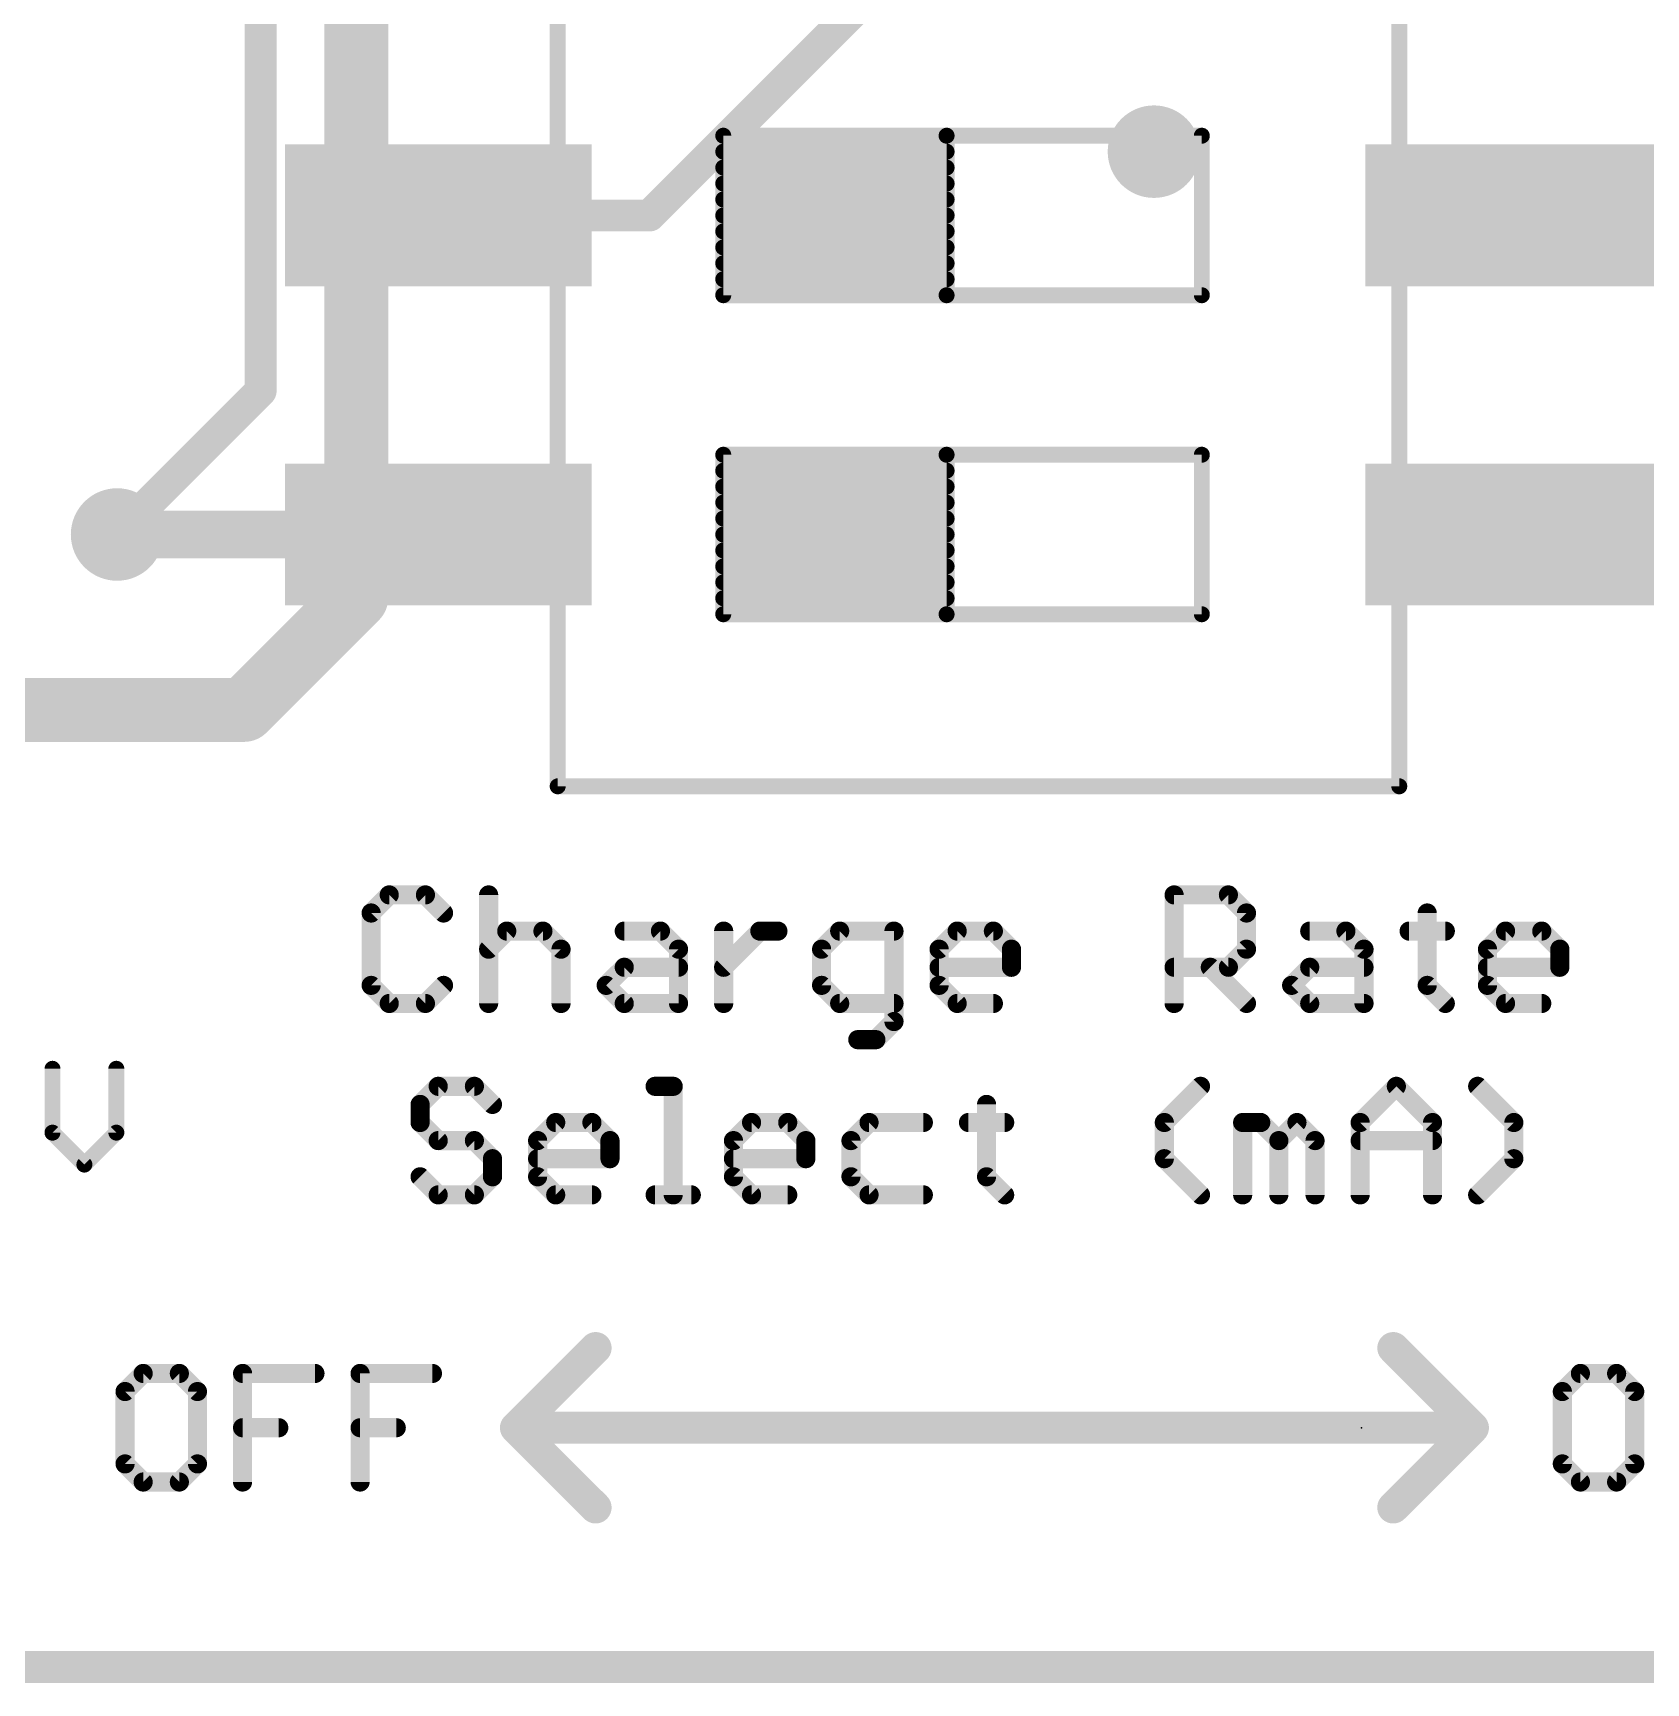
# Model space of a CAD drawing. Extents: x -33 to 74, y -21 to 38.
# Drawn here: x 5.05 to 17.89, y -0.13 to 13.01 of the extents above; entities that cross this region are included whole.
import ezdxf

# ---------------------------------------------------------------- set-up
doc = ezdxf.new("R2010")
doc.units = 0
for name, color, linetype in [('1', 12, 'CONTINUOUS'), ('16', 132, 'CONTINUOUS'), ('18', 110, 'CONTINUOUS'), ('20', 53, 'CONTINUOUS'), ('21', 41, 'CONTINUOUS'), ('24', 53, 'CONTINUOUS'), ('51', 53, 'CONTINUOUS')]:
    doc.layers.add(name, color=color, linetype=linetype)

# ---------------------------------------------------------------- blocks, each defined once
blk = doc.blocks.new('RECT')
blk.add_solid([(-0.5, -0.5), (0.5, -0.5), (-0.5, 0.5), (0.5, 0.5)])
blk = doc.blocks.new('ROUNDV')
at = {"const_width": 0.5}
blk.add_lwpolyline([(0, -0.25, 1), (0, 0.25, 1), (0, -0.25)], format="xyb", dxfattribs=at)

msp = doc.modelspace()

# ---------------------------------------------------------------- linework, layer by layer
at = {"layer": '1'}
for points, const_width in [([(9.9548, 11.557), (12.573, 14.1752)], 0.254), ([(8.273, 11.557), (9.9548, 11.557)], 0.254), ([(5.715, 9.017), (8.273, 9.017)], 0.381), ([(31.75, 0), (0, 0)], 0.254)]:
    msp.add_lwpolyline(points, dxfattribs=dict(at, const_width=const_width))
for points, const_width in [([(8.273, 11.6205, 1), (8.273, 11.4935)], 0.127), ([(9.9099, 11.6019, 1), (9.9997, 11.5121)], 0.127), ([(9.9548, 11.4935, 1), (9.9548, 11.6205)], 0.127), ([(5.715, 9.1123, 1), (5.715, 8.9218)], 0.1905), ([(8.273, 8.9218, 1), (8.273, 9.1123)], 0.1905)]:
    msp.add_lwpolyline(points, format="xyb", dxfattribs=dict(at, const_width=const_width))
at = {"layer": '16'}
for points, const_width in [([(7.62, 8.5143), (7.62, 28.575)], 0.508), ([(6.858, 23.0007), (6.858, 10.16)], 0.254), ([(6.858, 10.16), (5.715, 9.017)], 0.254), ([(7.62, 8.5143), (6.7257, 7.62)], 0.508), ([(6.7257, 7.62), (1.27, 7.62)], 0.508), ([(31.75, 0), (0, 0)], 0.254)]:
    msp.add_lwpolyline(points, dxfattribs=dict(at, const_width=const_width))
for points, const_width in [([(6.9029, 10.1151, 1), (6.8131, 10.2049)], 0.127), ([(6.7945, 10.16, 1), (6.9215, 10.16)], 0.127), ([(5.6701, 9.0619, 1), (5.7599, 8.9721)], 0.127), ([(7.7098, 8.4245, 1), (7.5302, 8.6041)], 0.254), ([(7.493, 8.5143, 1), (7.747, 8.5143)], 0.254), ([(6.6359, 7.7098, 1), (6.8155, 7.5302)], 0.254), ([(6.7257, 7.493, 1), (6.7257, 7.747)], 0.254)]:
    msp.add_lwpolyline(points, format="xyb", dxfattribs=dict(at, const_width=const_width))
at = {"layer": '20', "const_width": 0.2032}
msp.add_lwpolyline([(0, 0), (31.75, 0)], dxfattribs=at)
at = {"layer": '21'}
for points, const_width in [([(7.8818, 6.1475), (7.7377, 6.0035)], 0.1524), ([(8.1699, 6.1475), (7.8818, 6.1475)], 0.1524), ([(8.314, 6.0035), (8.1699, 6.1475)], 0.1524), ([(8.6732, 6.1475), (8.6732, 5.2832)], 0.1524), ([(14.1304, 5.2832), (14.1304, 6.1475)], 0.1524), ([(14.1304, 6.1475), (14.5626, 6.1475)], 0.1524), ([(14.5626, 6.1475), (14.7067, 6.0035)], 0.1524), ([(7.7377, 6.0035), (7.7377, 5.4273)], 0.1524), ([(14.7067, 6.0035), (14.7067, 5.7154)], 0.1524), ([(16.1455, 6.0035), (16.1455, 5.4273)], 0.1524), ([(8.6732, 5.7154), (8.8173, 5.8594)], 0.1524), ([(8.8173, 5.8594), (9.1054, 5.8594)], 0.1524), ([(9.1054, 5.8594), (9.2495, 5.7154)], 0.1524), ([(9.7528, 5.8594), (10.0409, 5.8594)], 0.1524), ([(10.0409, 5.8594), (10.185, 5.7154)], 0.1524), ([(10.5443, 5.2832), (10.5443, 5.8594)], 0.1524), ([(10.5443, 5.5713), (10.8324, 5.8594)], 0.1524), ([(10.8324, 5.8594), (10.9764, 5.8594)], 0.1524), ([(11.4679, 5.8594), (11.3239, 5.7154)], 0.1524), ([(11.9001, 5.8594), (11.4679, 5.8594)], 0.1524), ([(11.9001, 5.1391), (11.9001, 5.8594)], 0.1524), ([(12.2594, 5.7154), (12.4035, 5.8594)], 0.1524), ([(12.4035, 5.8594), (12.6916, 5.8594)], 0.1524), ([(12.6916, 5.8594), (12.8356, 5.7154)], 0.1524), ([(15.21, 5.8594), (15.4981, 5.8594)], 0.1524), ([(15.4981, 5.8594), (15.6422, 5.7154)], 0.1524), ([(16.0015, 5.8594), (16.2896, 5.8594)], 0.1524), ([(16.6252, 5.7154), (16.7692, 5.8594)], 0.1524), ([(16.7692, 5.8594), (17.0573, 5.8594)], 0.1524), ([(17.0573, 5.8594), (17.2014, 5.7154)], 0.1524), ([(9.2495, 5.7154), (9.2495, 5.2832)], 0.1524), ([(10.185, 5.7154), (10.185, 5.2832)], 0.1524), ([(11.3239, 5.7154), (11.3239, 5.4273)], 0.1524), ([(12.2594, 5.4273), (12.2594, 5.7154)], 0.1524), ([(12.8356, 5.7154), (12.8356, 5.5713)], 0.1524), ([(14.7067, 5.7154), (14.5626, 5.5713)], 0.1524), ([(15.6422, 5.7154), (15.6422, 5.2832)], 0.1524), ([(16.6252, 5.4273), (16.6252, 5.7154)], 0.1524), ([(17.2014, 5.7154), (17.2014, 5.5713)], 0.1524), ([(9.6088, 5.4273), (9.7528, 5.5713)], 0.1524), ([(9.7528, 5.5713), (10.185, 5.5713)], 0.1524), ([(12.8356, 5.5713), (12.2594, 5.5713)], 0.1524), ([(14.5626, 5.5713), (14.1304, 5.5713)], 0.1524), ([(14.4185, 5.5713), (14.7067, 5.2832)], 0.1524), ([(15.066, 5.4273), (15.21, 5.5713)], 0.1524), ([(15.21, 5.5713), (15.6422, 5.5713)], 0.1524), ([(17.2014, 5.5713), (16.6252, 5.5713)], 0.1524), ([(7.7377, 5.4273), (7.8818, 5.2832)], 0.1524), ([(8.1699, 5.2832), (8.314, 5.4273)], 0.1524), ([(9.7528, 5.2832), (9.6088, 5.4273)], 0.1524), ([(11.3239, 5.4273), (11.4679, 5.2832)], 0.1524), ([(12.4035, 5.2832), (12.2594, 5.4273)], 0.1524), ([(15.21, 5.2832), (15.066, 5.4273)], 0.1524), ([(16.1455, 5.4273), (16.2896, 5.2832)], 0.1524), ([(16.7692, 5.2832), (16.6252, 5.4273)], 0.1524), ([(7.8818, 5.2832), (8.1699, 5.2832)], 0.1524), ([(10.185, 5.2832), (9.7528, 5.2832)], 0.1524), ([(11.4679, 5.2832), (11.9001, 5.2832)], 0.1524), ([(12.6916, 5.2832), (12.4035, 5.2832)], 0.1524), ([(15.6422, 5.2832), (15.21, 5.2832)], 0.1524), ([(17.0573, 5.2832), (16.7692, 5.2832)], 0.1524), ([(11.756, 4.9951), (11.9001, 5.1391)], 0.1524), ([(11.612, 4.9951), (11.756, 4.9951)], 0.1524), ([(5.2007, 4.7632), (5.2007, 4.2547)], 0.127), ([(5.7091, 4.2547), (5.7091, 4.7632)], 0.127), ([(8.2716, 4.6235), (8.1275, 4.4795)], 0.1524), ([(8.5597, 4.6235), (8.2716, 4.6235)], 0.1524), ([(8.7038, 4.4795), (8.5597, 4.6235)], 0.1524), ([(9.9986, 4.6235), (10.1426, 4.6235)], 0.1524), ([(10.1426, 4.6235), (10.1426, 3.7592)], 0.1524), ([(14.0525, 4.3354), (14.3406, 4.6235)], 0.1524), ([(15.6117, 4.3354), (15.8998, 4.6235)], 0.1524), ([(15.8998, 4.6235), (16.1879, 4.3354)], 0.1524), ([(16.8353, 4.3354), (16.5472, 4.6235)], 0.1524), ([(8.1275, 4.4795), (8.1275, 4.3354)], 0.1524), ([(12.6373, 4.4795), (12.6373, 3.9033)], 0.1524), ([(8.1275, 4.3354), (8.2716, 4.1914)], 0.1524), ([(9.063, 4.1914), (9.2071, 4.3354)], 0.1524), ([(9.2071, 4.3354), (9.4952, 4.3354)], 0.1524), ([(9.4952, 4.3354), (9.6393, 4.1914)], 0.1524), ([(10.6222, 4.1914), (10.7663, 4.3354)], 0.1524), ([(10.7663, 4.3354), (11.0544, 4.3354)], 0.1524), ([(11.0544, 4.3354), (11.1985, 4.1914)], 0.1524), ([(11.7018, 4.3354), (11.5578, 4.1914)], 0.1524), ([(12.134, 4.3354), (11.7018, 4.3354)], 0.1524), ([(12.4933, 4.3354), (12.7814, 4.3354)], 0.1524), ([(14.0525, 4.0473), (14.0525, 4.3354)], 0.1524), ([(14.6762, 3.7592), (14.6762, 4.3354)], 0.1524), ([(14.6762, 4.3354), (14.8202, 4.3354)], 0.1524), ([(14.8202, 4.3354), (14.9643, 4.1914)], 0.1524), ([(14.9643, 4.1914), (15.1083, 4.3354)], 0.1524), ([(15.1083, 4.3354), (15.2524, 4.1914)], 0.1524), ([(15.6117, 3.7592), (15.6117, 4.3354)], 0.1524), ([(16.1879, 4.3354), (16.1879, 3.7592)], 0.1524), ([(16.8353, 4.0473), (16.8353, 4.3354)], 0.1524), ([(5.2007, 4.2547), (5.4549, 4.0005)], 0.127), ([(5.4549, 4.0005), (5.7091, 4.2547)], 0.127), ([(8.2716, 4.1914), (8.5597, 4.1914)], 0.1524), ([(8.5597, 4.1914), (8.7038, 4.0473)], 0.1524), ([(9.063, 3.9033), (9.063, 4.1914)], 0.1524), ([(9.6393, 4.1914), (9.6393, 4.0473)], 0.1524), ([(10.6222, 3.9033), (10.6222, 4.1914)], 0.1524), ([(11.1985, 4.1914), (11.1985, 4.0473)], 0.1524), ([(11.5578, 4.1914), (11.5578, 3.9033)], 0.1524), ([(14.9643, 4.1914), (14.9643, 3.7592)], 0.1524), ([(15.2524, 4.1914), (15.2524, 3.7592)], 0.1524), ([(15.6117, 4.1914), (16.1879, 4.1914)], 0.1524), ([(8.7038, 4.0473), (8.7038, 3.9033)], 0.1524), ([(9.6393, 4.0473), (9.063, 4.0473)], 0.1524), ([(11.1985, 4.0473), (10.6222, 4.0473)], 0.1524), ([(14.3406, 3.7592), (14.0525, 4.0473)], 0.1524), ([(16.5472, 3.7592), (16.8353, 4.0473)], 0.1524), ([(8.2716, 3.7592), (8.1275, 3.9033)], 0.1524), ([(8.7038, 3.9033), (8.5597, 3.7592)], 0.1524), ([(9.2071, 3.7592), (9.063, 3.9033)], 0.1524), ([(10.7663, 3.7592), (10.6222, 3.9033)], 0.1524), ([(11.5578, 3.9033), (11.7018, 3.7592)], 0.1524), ([(12.6373, 3.9033), (12.7814, 3.7592)], 0.1524), ([(8.5597, 3.7592), (8.2716, 3.7592)], 0.1524), ([(9.4952, 3.7592), (9.2071, 3.7592)], 0.1524), ([(9.9986, 3.7592), (10.2867, 3.7592)], 0.1524), ([(11.0544, 3.7592), (10.7663, 3.7592)], 0.1524), ([(11.7018, 3.7592), (12.134, 3.7592)], 0.1524), ([(8.89, 1.905), (9.525, 2.54)], 0.254), ([(16.51, 1.905), (15.875, 2.54)], 0.254), ([(5.9227, 2.3375), (5.7786, 2.1935)], 0.1524), ([(6.2108, 2.3375), (5.9227, 2.3375)], 0.1524), ([(6.3549, 2.1935), (6.2108, 2.3375)], 0.1524), ([(6.7142, 1.4732), (6.7142, 2.3375)], 0.1524), ([(6.7142, 2.3375), (7.2904, 2.3375)], 0.1524), ([(7.6497, 1.4732), (7.6497, 2.3375)], 0.1524), ([(7.6497, 2.3375), (8.2259, 2.3375)], 0.1524), ([(17.3653, 2.3375), (17.2212, 2.1935)], 0.1524), ([(17.6534, 2.3375), (17.3653, 2.3375)], 0.1524), ([(17.7974, 2.1935), (17.6534, 2.3375)], 0.1524), ([(5.7786, 2.1935), (5.7786, 1.6173)], 0.1524), ([(6.3549, 1.6173), (6.3549, 2.1935)], 0.1524), ([(17.2212, 2.1935), (17.2212, 1.6173)], 0.1524), ([(17.7974, 1.6173), (17.7974, 2.1935)], 0.1524), ([(6.7142, 1.9054), (7.0023, 1.9054)], 0.1524), ([(7.6497, 1.9054), (7.9378, 1.9054)], 0.1524), ([(8.89, 1.905), (16.51, 1.905)], 0.254), ([(8.89, 1.905), (9.525, 1.27)], 0.254), ([(16.51, 1.905), (15.875, 1.27)], 0.254), ([(5.7786, 1.6173), (5.9227, 1.4732)], 0.1524), ([(6.2108, 1.4732), (6.3549, 1.6173)], 0.1524), ([(17.2212, 1.6173), (17.3653, 1.4732)], 0.1524), ([(17.6534, 1.4732), (17.7974, 1.6173)], 0.1524), ([(5.9227, 1.4732), (6.2108, 1.4732)], 0.1524), ([(17.3653, 1.4732), (17.6534, 1.4732)], 0.1524)]:
    msp.add_lwpolyline(points, dxfattribs=dict(at, const_width=const_width))
for points, const_width in [([(7.8818, 6.1856, 1), (7.8818, 6.1094)], 0.0762), ([(7.9087, 6.1206, 1), (7.8548, 6.1745)], 0.0762), ([(8.1968, 6.1745, 1), (8.143, 6.1206)], 0.0762), ([(8.1699, 6.1094, 1), (8.1699, 6.1856)], 0.0762), ([(8.7113, 6.1475, 1), (8.6351, 6.1475)], 0.0762), ([(14.1685, 6.1475, 1), (14.0923, 6.1475)], 0.0762), ([(14.1304, 6.1856, 1), (14.1304, 6.1094)], 0.0762), ([(14.5895, 6.1745, 1), (14.5357, 6.1206)], 0.0762), ([(14.5626, 6.1094, 1), (14.5626, 6.1856)], 0.0762), ([(7.7758, 6.0035, 1), (7.6996, 6.0035)], 0.0762), ([(7.7108, 6.0304, 1), (7.7647, 5.9765)], 0.0762), ([(8.287, 5.9765, 1), (8.3409, 6.0304)], 0.0762), ([(14.7448, 6.0035, 1), (14.6686, 6.0035)], 0.0762), ([(14.6797, 5.9765, 1), (14.7336, 6.0304)], 0.0762), ([(16.1836, 6.0035, 1), (16.1074, 6.0035)], 0.0762), ([(8.8173, 5.8975, 1), (8.8173, 5.8213)], 0.0762), ([(8.8442, 5.8325, 1), (8.7904, 5.8864)], 0.0762), ([(9.1324, 5.8864, 1), (9.0785, 5.8325)], 0.0762), ([(9.1054, 5.8213, 1), (9.1054, 5.8975)], 0.0762), ([(9.7528, 5.8975, 1), (9.7528, 5.8213)], 0.0762), ([(10.0679, 5.8864, 1), (10.014, 5.8325)], 0.0762), ([(10.0409, 5.8213, 1), (10.0409, 5.8975)], 0.0762), ([(10.5824, 5.8594, 1), (10.5062, 5.8594)], 0.0762), ([(10.8324, 5.8975, 1), (10.8324, 5.8213)], 0.0762), ([(10.8593, 5.8325, 1), (10.8055, 5.8864)], 0.0762), ([(10.9764, 5.8213, 1), (10.9764, 5.8975)], 0.0762), ([(11.4679, 5.8975, 1), (11.4679, 5.8213)], 0.0762), ([(11.4949, 5.8325, 1), (11.441, 5.8864)], 0.0762), ([(11.9382, 5.8594, 1), (11.862, 5.8594)], 0.0762), ([(11.9001, 5.8213, 1), (11.9001, 5.8975)], 0.0762), ([(12.4035, 5.8975, 1), (12.4035, 5.8213)], 0.0762), ([(12.4304, 5.8325, 1), (12.3765, 5.8864)], 0.0762), ([(12.7185, 5.8864, 1), (12.6646, 5.8325)], 0.0762), ([(12.6916, 5.8213, 1), (12.6916, 5.8975)], 0.0762), ([(15.21, 5.8975, 1), (15.21, 5.8213)], 0.0762), ([(15.5251, 5.8864, 1), (15.4712, 5.8325)], 0.0762), ([(15.4981, 5.8213, 1), (15.4981, 5.8975)], 0.0762), ([(16.0015, 5.8975, 1), (16.0015, 5.8213)], 0.0762), ([(16.2896, 5.8213, 1), (16.2896, 5.8975)], 0.0762), ([(16.7692, 5.8975, 1), (16.7692, 5.8213)], 0.0762), ([(16.7961, 5.8325, 1), (16.7423, 5.8864)], 0.0762), ([(17.0843, 5.8864, 1), (17.0304, 5.8325)], 0.0762), ([(17.0573, 5.8213, 1), (17.0573, 5.8975)], 0.0762), ([(8.6463, 5.7423, 1), (8.7002, 5.6884)], 0.0762), ([(9.2876, 5.7154, 1), (9.2114, 5.7154)], 0.0762), ([(9.2225, 5.6884, 1), (9.2764, 5.7423)], 0.0762), ([(10.2231, 5.7154, 1), (10.1469, 5.7154)], 0.0762), ([(10.158, 5.6884, 1), (10.2119, 5.7423)], 0.0762), ([(11.2969, 5.7423, 1), (11.3508, 5.6884)], 0.0762), ([(11.362, 5.7154, 1), (11.2858, 5.7154)], 0.0762), ([(12.2975, 5.7154, 1), (12.2213, 5.7154)], 0.0762), ([(12.2325, 5.7423, 1), (12.2863, 5.6884)], 0.0762), ([(12.8737, 5.7154, 1), (12.7975, 5.7154)], 0.0762), ([(12.8087, 5.6884, 1), (12.8626, 5.7423)], 0.0762), ([(14.7336, 5.6884, 1), (14.6797, 5.7423)], 0.0762), ([(15.6803, 5.7154, 1), (15.6041, 5.7154)], 0.0762), ([(15.6152, 5.6884, 1), (15.6691, 5.7423)], 0.0762), ([(16.5982, 5.7423, 1), (16.6521, 5.6884)], 0.0762), ([(16.6633, 5.7154, 1), (16.5871, 5.7154)], 0.0762), ([(17.2395, 5.7154, 1), (17.1633, 5.7154)], 0.0762), ([(17.1744, 5.6884, 1), (17.2283, 5.7423)], 0.0762), ([(14.6686, 5.7154, 1), (14.7448, 5.7154)], 0.0762), ([(9.7528, 5.6094, 1), (9.7528, 5.5332)], 0.0762), ([(9.7798, 5.5444, 1), (9.7259, 5.5983)], 0.0762), ([(10.185, 5.5332, 1), (10.185, 5.6094)], 0.0762), ([(10.5173, 5.5983, 1), (10.5712, 5.5444)], 0.0762), ([(12.2594, 5.6094, 1), (12.2594, 5.5332)], 0.0762), ([(12.7975, 5.5713, 1), (12.8737, 5.5713)], 0.0762), ([(12.8356, 5.5332, 1), (12.8356, 5.6094)], 0.0762), ([(14.1304, 5.6094, 1), (14.1304, 5.5332)], 0.0762), ([(14.4455, 5.5983, 1), (14.3916, 5.5444)], 0.0762), ([(14.5357, 5.5983, 1), (14.5895, 5.5444)], 0.0762), ([(14.5626, 5.5332, 1), (14.5626, 5.6094)], 0.0762), ([(15.21, 5.6094, 1), (15.21, 5.5332)], 0.0762), ([(15.237, 5.5444, 1), (15.1831, 5.5983)], 0.0762), ([(15.6422, 5.5332, 1), (15.6422, 5.6094)], 0.0762), ([(16.6252, 5.6094, 1), (16.6252, 5.5332)], 0.0762), ([(17.1633, 5.5713, 1), (17.2395, 5.5713)], 0.0762), ([(17.2014, 5.5332, 1), (17.2014, 5.6094)], 0.0762), ([(7.7647, 5.4542, 1), (7.7108, 5.4003)], 0.0762), ([(7.6996, 5.4273, 1), (7.7758, 5.4273)], 0.0762), ([(8.3409, 5.4003, 1), (8.287, 5.4542)], 0.0762), ([(9.6357, 5.4542, 1), (9.5818, 5.4003)], 0.0762), ([(9.5818, 5.4542, 1), (9.6357, 5.4003)], 0.0762), ([(11.3508, 5.4542, 1), (11.2969, 5.4003)], 0.0762), ([(11.2858, 5.4273, 1), (11.362, 5.4273)], 0.0762), ([(12.2863, 5.4542, 1), (12.2325, 5.4003)], 0.0762), ([(12.2213, 5.4273, 1), (12.2975, 5.4273)], 0.0762), ([(15.0929, 5.4542, 1), (15.039, 5.4003)], 0.0762), ([(15.039, 5.4542, 1), (15.0929, 5.4003)], 0.0762), ([(16.1725, 5.4542, 1), (16.1186, 5.4003)], 0.0762), ([(16.1074, 5.4273, 1), (16.1836, 5.4273)], 0.0762), ([(16.6521, 5.4542, 1), (16.5982, 5.4003)], 0.0762), ([(16.5871, 5.4273, 1), (16.6633, 5.4273)], 0.0762), ([(7.8818, 5.3213, 1), (7.8818, 5.2451)], 0.0762), ([(7.8548, 5.2563, 1), (7.9087, 5.3101)], 0.0762), ([(8.143, 5.3101, 1), (8.1968, 5.2563)], 0.0762), ([(8.1699, 5.2451, 1), (8.1699, 5.3213)], 0.0762), ([(8.6351, 5.2832, 1), (8.7113, 5.2832)], 0.0762), ([(9.2114, 5.2832, 1), (9.2876, 5.2832)], 0.0762), ([(9.7528, 5.3213, 1), (9.7528, 5.2451)], 0.0762), ([(9.7259, 5.2563, 1), (9.7798, 5.3101)], 0.0762), ([(10.1469, 5.2832, 1), (10.2231, 5.2832)], 0.0762), ([(10.185, 5.2451, 1), (10.185, 5.3213)], 0.0762), ([(10.5062, 5.2832, 1), (10.5824, 5.2832)], 0.0762), ([(11.4679, 5.3213, 1), (11.4679, 5.2451)], 0.0762), ([(11.441, 5.2563, 1), (11.4949, 5.3101)], 0.0762), ([(11.9001, 5.2451, 1), (11.9001, 5.3213)], 0.0762), ([(12.4035, 5.3213, 1), (12.4035, 5.2451)], 0.0762), ([(12.3765, 5.2563, 1), (12.4304, 5.3101)], 0.0762), ([(12.6916, 5.2451, 1), (12.6916, 5.3213)], 0.0762), ([(14.0923, 5.2832, 1), (14.1685, 5.2832)], 0.0762), ([(14.6797, 5.2563, 1), (14.7336, 5.3101)], 0.0762), ([(15.21, 5.3213, 1), (15.21, 5.2451)], 0.0762), ([(15.1831, 5.2563, 1), (15.237, 5.3101)], 0.0762), ([(15.6041, 5.2832, 1), (15.6803, 5.2832)], 0.0762), ([(15.6422, 5.2451, 1), (15.6422, 5.3213)], 0.0762), ([(16.2626, 5.2563, 1), (16.3165, 5.3101)], 0.0762), ([(16.7692, 5.3213, 1), (16.7692, 5.2451)], 0.0762), ([(16.7423, 5.2563, 1), (16.7961, 5.3101)], 0.0762), ([(17.0573, 5.2451, 1), (17.0573, 5.3213)], 0.0762), ([(11.862, 5.1391, 1), (11.9382, 5.1391)], 0.0762), ([(11.927, 5.1122, 1), (11.8732, 5.1661)], 0.0762), ([(11.612, 5.0332, 1), (11.612, 4.957)], 0.0762), ([(11.7291, 5.022, 1), (11.783, 4.9681)], 0.0762), ([(11.756, 4.957, 1), (11.756, 5.0332)], 0.0762), ([(5.2324, 4.7632, 1), (5.1689, 4.7632)], 0.0635), ([(5.7409, 4.7632, 1), (5.6774, 4.7632)], 0.0635), ([(8.2716, 4.6616, 1), (8.2716, 4.5854)], 0.0762), ([(8.2985, 4.5966, 1), (8.2446, 4.6505)], 0.0762), ([(8.5866, 4.6505, 1), (8.5328, 4.5966)], 0.0762), ([(8.5597, 4.5854, 1), (8.5597, 4.6616)], 0.0762), ([(9.9986, 4.6616, 1), (9.9986, 4.5854)], 0.0762), ([(10.1807, 4.6235, 1), (10.1045, 4.6235)], 0.0762), ([(10.1426, 4.5854, 1), (10.1426, 4.6616)], 0.0762), ([(14.3675, 4.5966, 1), (14.3136, 4.6505)], 0.0762), ([(15.9267, 4.6505, 1), (15.8728, 4.5966)], 0.0762), ([(15.9267, 4.5966, 1), (15.8728, 4.6505)], 0.0762), ([(16.5741, 4.6505, 1), (16.5202, 4.5966)], 0.0762), ([(8.1656, 4.4795, 1), (8.0894, 4.4795)], 0.0762), ([(8.1006, 4.5064, 1), (8.1545, 4.4525)], 0.0762), ([(8.6768, 4.4525, 1), (8.7307, 4.5064)], 0.0762), ([(12.6754, 4.4795, 1), (12.5992, 4.4795)], 0.0762), ([(8.1545, 4.3624, 1), (8.1006, 4.3085)], 0.0762), ([(8.0894, 4.3354, 1), (8.1656, 4.3354)], 0.0762), ([(9.2071, 4.3735, 1), (9.2071, 4.2973)], 0.0762), ([(9.234, 4.3085, 1), (9.1802, 4.3624)], 0.0762), ([(9.5222, 4.3624, 1), (9.4683, 4.3085)], 0.0762), ([(9.4952, 4.2973, 1), (9.4952, 4.3735)], 0.0762), ([(10.7663, 4.3735, 1), (10.7663, 4.2973)], 0.0762), ([(10.7932, 4.3085, 1), (10.7394, 4.3624)], 0.0762), ([(11.0814, 4.3624, 1), (11.0275, 4.3085)], 0.0762), ([(11.0544, 4.2973, 1), (11.0544, 4.3735)], 0.0762), ([(11.7018, 4.3735, 1), (11.7018, 4.2973)], 0.0762), ([(11.7288, 4.3085, 1), (11.6749, 4.3624)], 0.0762), ([(12.134, 4.2973, 1), (12.134, 4.3735)], 0.0762), ([(12.4933, 4.3735, 1), (12.4933, 4.2973)], 0.0762), ([(12.7814, 4.2973, 1), (12.7814, 4.3735)], 0.0762), ([(14.0255, 4.3624, 1), (14.0794, 4.3085)], 0.0762), ([(14.0906, 4.3354, 1), (14.0144, 4.3354)], 0.0762), ([(14.7143, 4.3354, 1), (14.6381, 4.3354)], 0.0762), ([(14.6762, 4.3735, 1), (14.6762, 4.2973)], 0.0762), ([(14.8472, 4.3624, 1), (14.7933, 4.3085)], 0.0762), ([(14.8202, 4.2973, 1), (14.8202, 4.3735)], 0.0762), ([(15.1353, 4.3624, 1), (15.0814, 4.3085)], 0.0762), ([(15.1353, 4.3085, 1), (15.0814, 4.3624)], 0.0762), ([(15.5847, 4.3624, 1), (15.6386, 4.3085)], 0.0762), ([(15.6498, 4.3354, 1), (15.5736, 4.3354)], 0.0762), ([(16.226, 4.3354, 1), (16.1498, 4.3354)], 0.0762), ([(16.161, 4.3085, 1), (16.2148, 4.3624)], 0.0762), ([(16.8734, 4.3354, 1), (16.7972, 4.3354)], 0.0762), ([(16.8084, 4.3085, 1), (16.8622, 4.3624)], 0.0762), ([(5.1689, 4.2547, 1), (5.2324, 4.2547)], 0.0635), ([(5.2231, 4.2772, 1), (5.1782, 4.2323)], 0.0635), ([(5.6774, 4.2547, 1), (5.7409, 4.2547)], 0.0635), ([(5.7316, 4.2323, 1), (5.6867, 4.2772)], 0.0635), ([(8.2716, 4.2295, 1), (8.2716, 4.1533)], 0.0762), ([(8.2446, 4.1644, 1), (8.2985, 4.2183)], 0.0762), ([(8.5866, 4.2183, 1), (8.5328, 4.1644)], 0.0762), ([(8.5597, 4.1533, 1), (8.5597, 4.2295)], 0.0762), ([(9.1011, 4.1914, 1), (9.0249, 4.1914)], 0.0762), ([(9.0361, 4.2183, 1), (9.09, 4.1644)], 0.0762), ([(9.6774, 4.1914, 1), (9.6012, 4.1914)], 0.0762), ([(9.6123, 4.1644, 1), (9.6662, 4.2183)], 0.0762), ([(10.6603, 4.1914, 1), (10.5841, 4.1914)], 0.0762), ([(10.5953, 4.2183, 1), (10.6492, 4.1644)], 0.0762), ([(11.2366, 4.1914, 1), (11.1604, 4.1914)], 0.0762), ([(11.1715, 4.1644, 1), (11.2254, 4.2183)], 0.0762), ([(11.5308, 4.2183, 1), (11.5847, 4.1644)], 0.0762), ([(11.5959, 4.1914, 1), (11.5197, 4.1914)], 0.0762), ([(14.9373, 4.2183, 1), (14.9912, 4.1644)], 0.0762), ([(15.0024, 4.1914, 1), (14.9262, 4.1914)], 0.0762), ([(14.9373, 4.1644, 1), (14.9912, 4.2183)], 0.0762), ([(15.2905, 4.1914, 1), (15.2143, 4.1914)], 0.0762), ([(15.2254, 4.1644, 1), (15.2793, 4.2183)], 0.0762), ([(15.6117, 4.2295, 1), (15.6117, 4.1533)], 0.0762), ([(16.1879, 4.1533, 1), (16.1879, 4.2295)], 0.0762), ([(8.7419, 4.0473, 1), (8.6657, 4.0473)], 0.0762), ([(8.6768, 4.0204, 1), (8.7307, 4.0743)], 0.0762), ([(9.063, 4.0854, 1), (9.063, 4.0092)], 0.0762), ([(9.6012, 4.0473, 1), (9.6774, 4.0473)], 0.0762), ([(9.6393, 4.0092, 1), (9.6393, 4.0854)], 0.0762), ([(10.6222, 4.0854, 1), (10.6222, 4.0092)], 0.0762), ([(11.1604, 4.0473, 1), (11.2366, 4.0473)], 0.0762), ([(11.1985, 4.0092, 1), (11.1985, 4.0854)], 0.0762), ([(14.0794, 4.0743, 1), (14.0255, 4.0204)], 0.0762), ([(14.0144, 4.0473, 1), (14.0906, 4.0473)], 0.0762), ([(16.7972, 4.0473, 1), (16.8734, 4.0473)], 0.0762), ([(16.8622, 4.0204, 1), (16.8084, 4.0743)], 0.0762), ([(5.4324, 4.023, 1), (5.4773, 3.978)], 0.0635), ([(5.4324, 3.978, 1), (5.4773, 4.023)], 0.0635), ([(8.1545, 3.9302, 1), (8.1006, 3.8763)], 0.0762), ([(8.6657, 3.9033, 1), (8.7419, 3.9033)], 0.0762), ([(8.7307, 3.8763, 1), (8.6768, 3.9302)], 0.0762), ([(9.09, 3.9302, 1), (9.0361, 3.8763)], 0.0762), ([(9.0249, 3.9033, 1), (9.1011, 3.9033)], 0.0762), ([(10.6492, 3.9302, 1), (10.5953, 3.8763)], 0.0762), ([(10.5841, 3.9033, 1), (10.6603, 3.9033)], 0.0762), ([(11.5847, 3.9302, 1), (11.5308, 3.8763)], 0.0762), ([(11.5197, 3.9033, 1), (11.5959, 3.9033)], 0.0762), ([(12.6643, 3.9302, 1), (12.6104, 3.8763)], 0.0762), ([(12.5992, 3.9033, 1), (12.6754, 3.9033)], 0.0762), ([(8.2716, 3.7973, 1), (8.2716, 3.7211)], 0.0762), ([(8.2446, 3.7323, 1), (8.2985, 3.7861)], 0.0762), ([(8.5328, 3.7861, 1), (8.5866, 3.7323)], 0.0762), ([(8.5597, 3.7211, 1), (8.5597, 3.7973)], 0.0762), ([(9.2071, 3.7973, 1), (9.2071, 3.7211)], 0.0762), ([(9.1802, 3.7323, 1), (9.234, 3.7861)], 0.0762), ([(9.4952, 3.7211, 1), (9.4952, 3.7973)], 0.0762), ([(9.9986, 3.7973, 1), (9.9986, 3.7211)], 0.0762), ([(10.2867, 3.7211, 1), (10.2867, 3.7973)], 0.0762), ([(10.7663, 3.7973, 1), (10.7663, 3.7211)], 0.0762), ([(10.7394, 3.7323, 1), (10.7932, 3.7861)], 0.0762), ([(11.0544, 3.7211, 1), (11.0544, 3.7973)], 0.0762), ([(11.7018, 3.7973, 1), (11.7018, 3.7211)], 0.0762), ([(11.6749, 3.7323, 1), (11.7288, 3.7861)], 0.0762), ([(12.134, 3.7211, 1), (12.134, 3.7973)], 0.0762), ([(12.7544, 3.7323, 1), (12.8083, 3.7861)], 0.0762), ([(14.3136, 3.7323, 1), (14.3675, 3.7861)], 0.0762), ([(16.5202, 3.7861, 1), (16.5741, 3.7323)], 0.0762), ([(10.1045, 3.7592, 1), (10.1807, 3.7592)], 0.0762), ([(14.6381, 3.7592, 1), (14.7143, 3.7592)], 0.0762), ([(14.9262, 3.7592, 1), (15.0024, 3.7592)], 0.0762), ([(15.2143, 3.7592, 1), (15.2905, 3.7592)], 0.0762), ([(15.5736, 3.7592, 1), (15.6498, 3.7592)], 0.0762), ([(16.1498, 3.7592, 1), (16.226, 3.7592)], 0.0762), ([(9.5699, 2.4951, 1), (9.4801, 2.5849)], 0.127), ([(15.9199, 2.5849, 1), (15.8301, 2.4951)], 0.127), ([(5.9227, 2.3756, 1), (5.9227, 2.2994)], 0.0762), ([(5.9496, 2.3106, 1), (5.8958, 2.3645)], 0.0762), ([(6.2378, 2.3645, 1), (6.1839, 2.3106)], 0.0762), ([(6.2108, 2.2994, 1), (6.2108, 2.3756)], 0.0762), ([(6.7523, 2.3375, 1), (6.6761, 2.3375)], 0.0762), ([(6.7142, 2.3756, 1), (6.7142, 2.2994)], 0.0762), ([(7.2904, 2.2994, 1), (7.2904, 2.3756)], 0.0762), ([(7.6878, 2.3375, 1), (7.6116, 2.3375)], 0.0762), ([(7.6497, 2.3756, 1), (7.6497, 2.2994)], 0.0762), ([(8.2259, 2.2994, 1), (8.2259, 2.3756)], 0.0762), ([(17.3653, 2.3756, 1), (17.3653, 2.2994)], 0.0762), ([(17.3922, 2.3106, 1), (17.3383, 2.3645)], 0.0762), ([(17.6803, 2.3645, 1), (17.6264, 2.3106)], 0.0762), ([(17.6534, 2.2994, 1), (17.6534, 2.3756)], 0.0762), ([(5.8167, 2.1935, 1), (5.7405, 2.1935)], 0.0762), ([(5.7517, 2.2204, 1), (5.8056, 2.1665)], 0.0762), ([(6.393, 2.1935, 1), (6.3168, 2.1935)], 0.0762), ([(6.3279, 2.1665, 1), (6.3818, 2.2204)], 0.0762), ([(17.2593, 2.1935, 1), (17.1831, 2.1935)], 0.0762), ([(17.1943, 2.2204, 1), (17.2481, 2.1665)], 0.0762), ([(17.8355, 2.1935, 1), (17.7593, 2.1935)], 0.0762), ([(17.7705, 2.1665, 1), (17.8244, 2.2204)], 0.0762), ([(6.7142, 1.9435, 1), (6.7142, 1.8673)], 0.0762), ([(7.0023, 1.8673, 1), (7.0023, 1.9435)], 0.0762), ([(7.6497, 1.9435, 1), (7.6497, 1.8673)], 0.0762), ([(7.9378, 1.8673, 1), (7.9378, 1.9435)], 0.0762), ([(8.89, 1.9685, 1), (8.89, 1.8415)], 0.127), ([(8.9349, 1.9499, 1), (8.8451, 1.8601)], 0.127), ([(8.8451, 1.9499, 1), (8.9349, 1.8601)], 0.127), ([(16.5549, 1.8601, 1), (16.4651, 1.9499)], 0.127), ([(16.4651, 1.8601, 1), (16.5549, 1.9499)], 0.127), ([(16.51, 1.8415, 1), (16.51, 1.9685)], 0.127), ([(5.8056, 1.6442, 1), (5.7517, 1.5903)], 0.0762), ([(5.7405, 1.6173, 1), (5.8167, 1.6173)], 0.0762), ([(6.3168, 1.6173, 1), (6.393, 1.6173)], 0.0762), ([(6.3818, 1.5903, 1), (6.3279, 1.6442)], 0.0762), ([(17.2481, 1.6442, 1), (17.1943, 1.5903)], 0.0762), ([(17.1831, 1.6173, 1), (17.2593, 1.6173)], 0.0762), ([(17.7593, 1.6173, 1), (17.8355, 1.6173)], 0.0762), ([(17.8244, 1.5903, 1), (17.7705, 1.6442)], 0.0762), ([(5.9227, 1.5113, 1), (5.9227, 1.4351)], 0.0762), ([(5.8958, 1.4463, 1), (5.9496, 1.5001)], 0.0762), ([(6.1839, 1.5001, 1), (6.2378, 1.4463)], 0.0762), ([(6.2108, 1.4351, 1), (6.2108, 1.5113)], 0.0762), ([(6.6761, 1.4732, 1), (6.7523, 1.4732)], 0.0762), ([(7.6116, 1.4732, 1), (7.6878, 1.4732)], 0.0762), ([(17.3653, 1.5113, 1), (17.3653, 1.4351)], 0.0762), ([(17.3383, 1.4463, 1), (17.3922, 1.5001)], 0.0762), ([(17.6264, 1.5001, 1), (17.6803, 1.4463)], 0.0762), ([(17.6534, 1.4351, 1), (17.6534, 1.5113)], 0.0762), ([(9.4801, 1.2251, 1), (9.5699, 1.3149)], 0.127), ([(15.8301, 1.3149, 1), (15.9199, 1.2251)], 0.127)]:
    msp.add_lwpolyline(points, format="xyb", dxfattribs=dict(at, const_width=const_width))
at = {"layer": '24'}
msp.add_point((15.621, 1.905), dxfattribs=at)
at = {"layer": '51', "const_width": 0.127}
for points in [[(9.223, 7.012), (9.223, 23.722)], [(15.923, 23.722), (15.923, 7.012)], [(12.319, 12.192), (10.541, 12.192)], [(10.541, 12.192), (10.541, 10.922)], [(12.319, 10.922), (12.319, 12.192)], [(12.319, 12.192), (14.351, 12.192)], [(14.351, 12.192), (14.351, 10.922)], [(10.541, 12.065), (12.319, 12.065)], [(10.541, 11.938), (12.319, 11.938)], [(10.541, 11.811), (12.319, 11.811)], [(10.541, 11.684), (12.319, 11.684)], [(10.541, 11.557), (12.319, 11.557)], [(10.541, 11.43), (12.319, 11.43)], [(10.541, 11.303), (12.319, 11.303)], [(10.541, 11.176), (12.319, 11.176)], [(10.541, 11.049), (12.319, 11.049)], [(10.541, 10.922), (12.319, 10.922)], [(10.541, 10.922), (12.319, 10.922)], [(14.351, 10.922), (12.319, 10.922)], [(12.319, 9.652), (10.541, 9.652)], [(10.541, 9.652), (10.541, 8.382)], [(12.319, 8.382), (12.319, 9.652)], [(12.319, 9.652), (14.351, 9.652)], [(14.351, 9.652), (14.351, 8.382)], [(10.541, 9.525), (12.319, 9.525)], [(10.541, 9.398), (12.319, 9.398)], [(10.541, 9.271), (12.319, 9.271)], [(10.541, 9.144), (12.319, 9.144)], [(10.541, 9.017), (12.319, 9.017)], [(10.541, 8.89), (12.319, 8.89)], [(10.541, 8.763), (12.319, 8.763)], [(10.541, 8.636), (12.319, 8.636)], [(10.541, 8.509), (12.319, 8.509)], [(10.541, 8.382), (12.319, 8.382)], [(10.541, 8.382), (12.319, 8.382)], [(14.351, 8.382), (12.319, 8.382)], [(15.923, 7.012), (9.223, 7.012)]]:
    msp.add_lwpolyline(points, dxfattribs=at)
at = {"layer": '51', "const_width": 0.0635}
for points in [[(10.541, 12.2238, 1), (10.541, 12.1602)], [(10.5728, 12.192, 1), (10.5092, 12.192)], [(12.319, 12.2238, 1), (12.319, 12.1602)], [(12.3508, 12.192, 1), (12.2873, 12.192)], [(12.319, 12.1602, 1), (12.319, 12.2238)], [(14.3828, 12.192, 1), (14.3193, 12.192)], [(14.351, 12.1602, 1), (14.351, 12.2238)], [(10.541, 12.0968, 1), (10.541, 12.0333)], [(12.319, 12.0333, 1), (12.319, 12.0968)], [(10.541, 11.9698, 1), (10.541, 11.9063)], [(12.319, 11.9063, 1), (12.319, 11.9698)], [(10.541, 11.8428, 1), (10.541, 11.7792)], [(12.319, 11.7792, 1), (12.319, 11.8428)], [(10.541, 11.7158, 1), (10.541, 11.6523)], [(12.319, 11.6523, 1), (12.319, 11.7158)], [(10.541, 11.5888, 1), (10.541, 11.5252)], [(12.319, 11.5252, 1), (12.319, 11.5888)], [(10.541, 11.4618, 1), (10.541, 11.3982)], [(12.319, 11.3982, 1), (12.319, 11.4618)], [(10.541, 11.3348, 1), (10.541, 11.2713)], [(12.319, 11.2713, 1), (12.319, 11.3348)], [(10.541, 11.2078, 1), (10.541, 11.1442)], [(12.319, 11.1442, 1), (12.319, 11.2078)], [(10.541, 11.0808, 1), (10.541, 11.0173)], [(12.319, 11.0173, 1), (12.319, 11.0808)], [(10.541, 10.9538, 1), (10.541, 10.8902)], [(10.541, 10.9538, 1), (10.541, 10.8902)], [(10.5092, 10.922, 1), (10.5728, 10.922)], [(12.319, 10.9538, 1), (12.319, 10.8902)], [(12.2873, 10.922, 1), (12.3508, 10.922)], [(12.319, 10.8902, 1), (12.319, 10.9538)], [(12.319, 10.8902, 1), (12.319, 10.9538)], [(14.3193, 10.922, 1), (14.3828, 10.922)], [(14.351, 10.8902, 1), (14.351, 10.9538)], [(10.5728, 9.652, 1), (10.5092, 9.652)], [(10.541, 9.6838, 1), (10.541, 9.6203)], [(12.319, 9.6838, 1), (12.319, 9.6203)], [(12.3508, 9.652, 1), (12.2873, 9.652)], [(12.319, 9.6203, 1), (12.319, 9.6838)], [(14.3828, 9.652, 1), (14.3193, 9.652)], [(14.351, 9.6203, 1), (14.351, 9.6838)], [(10.541, 9.5568, 1), (10.541, 9.4932)], [(10.541, 9.4298, 1), (10.541, 9.3662)], [(12.319, 9.4932, 1), (12.319, 9.5568)], [(12.319, 9.3662, 1), (12.319, 9.4298)], [(10.541, 9.3028, 1), (10.541, 9.2393)], [(12.319, 9.2393, 1), (12.319, 9.3028)], [(10.541, 9.1758, 1), (10.541, 9.1122)], [(12.319, 9.1122, 1), (12.319, 9.1758)], [(10.541, 9.0488, 1), (10.541, 8.9853)], [(12.319, 8.9853, 1), (12.319, 9.0488)], [(10.541, 8.9218, 1), (10.541, 8.8582)], [(12.319, 8.8582, 1), (12.319, 8.9218)], [(10.541, 8.7948, 1), (10.541, 8.7312)], [(12.319, 8.7312, 1), (12.319, 8.7948)], [(10.541, 8.6678, 1), (10.541, 8.6043)], [(12.319, 8.6043, 1), (12.319, 8.6678)], [(10.541, 8.5408, 1), (10.541, 8.4772)], [(12.319, 8.4772, 1), (12.319, 8.5408)], [(10.541, 8.4138, 1), (10.541, 8.3502)], [(10.541, 8.4138, 1), (10.541, 8.3502)], [(10.5092, 8.382, 1), (10.5728, 8.382)], [(12.319, 8.4138, 1), (12.319, 8.3502)], [(12.2873, 8.382, 1), (12.3508, 8.382)], [(12.319, 8.3502, 1), (12.319, 8.4138)], [(12.319, 8.3502, 1), (12.319, 8.4138)], [(14.3193, 8.382, 1), (14.3828, 8.382)], [(14.351, 8.3502, 1), (14.351, 8.4138)], [(9.223, 7.0438, 1), (9.223, 6.9803)], [(9.1913, 7.012, 1), (9.2548, 7.012)], [(15.8912, 7.012, 1), (15.9548, 7.012)], [(15.923, 6.9803, 1), (15.923, 7.0438)]]:
    msp.add_lwpolyline(points, format="xyb", dxfattribs=at)

# ---------------------------------------------------------------- block references
at = {"layer": '1', "xscale": 2.44, "yscale": 1.13}
for p in [(8.273, 11.557), (16.873, 11.557), (8.273, 9.017), (16.873, 9.017)]:
    msp.add_blockref('RECT', p, dxfattribs=at)
at = {"layer": '18', "xscale": 0.7366, "yscale": 0.7366}
for p in [(13.97, 12.065), (13.97, 12.065), (5.715, 9.017), (5.715, 9.017)]:
    msp.add_blockref('ROUNDV', p, dxfattribs=at)

doc.saveas('drawing.dxf')
